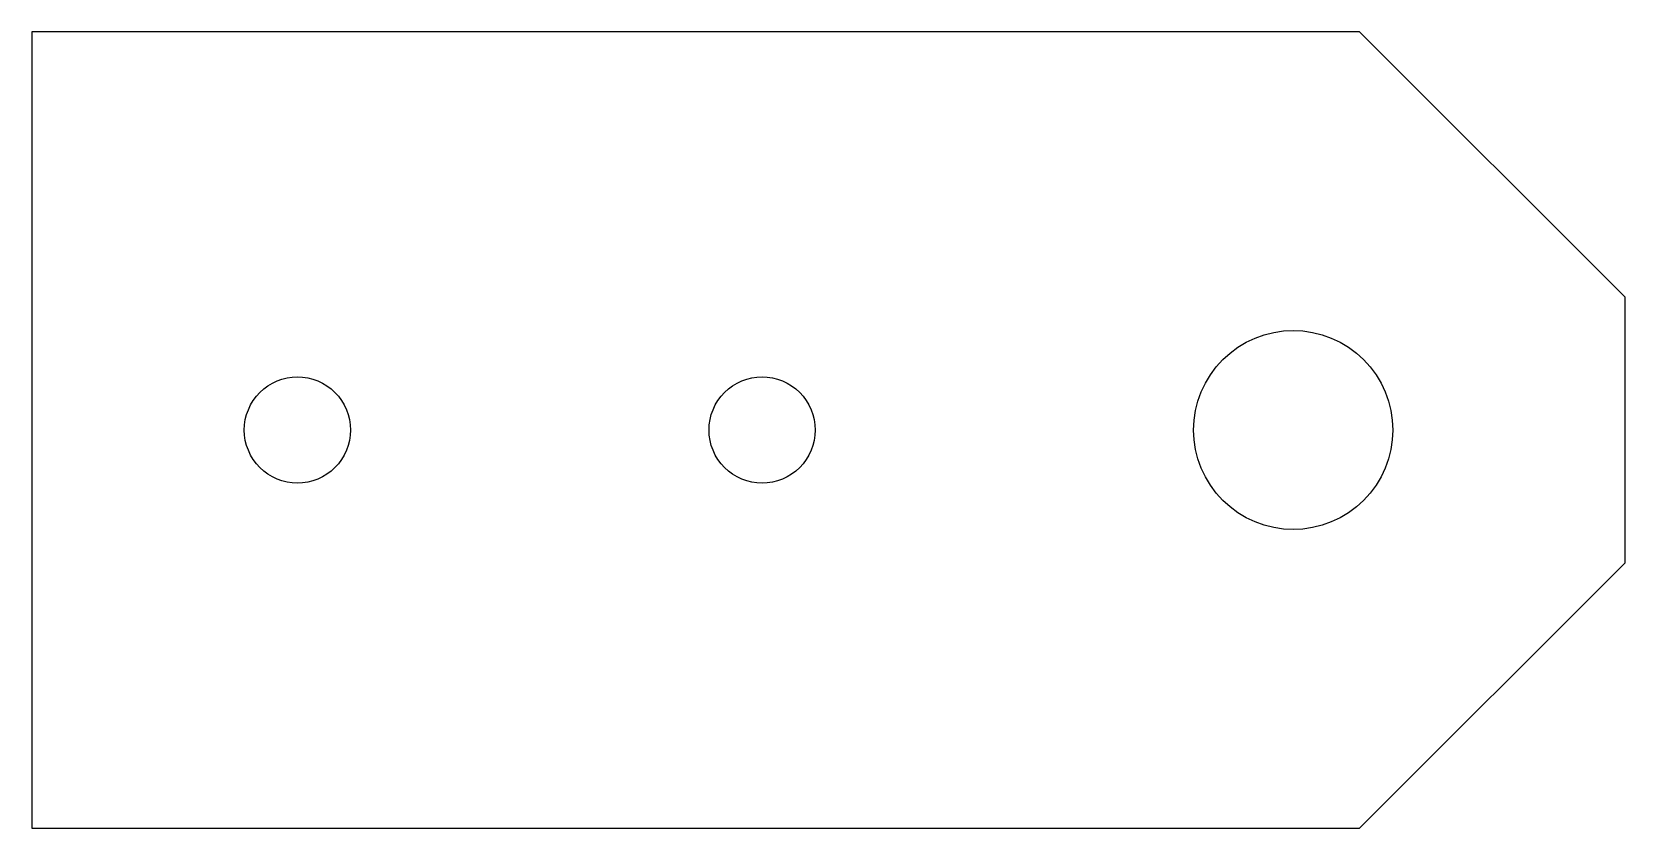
# Model space of a CAD drawing. Header units: millimetres. Extents: x 0 to 48, y -12 to 12.
import ezdxf

# ---------------------------------------------------------------- set-up
doc = ezdxf.new("R2010")
doc.units = ezdxf.units.MM

msp = doc.modelspace()

# ---------------------------------------------------------------- linework, layer by layer
at = {"layer": '22_ramp_anchor_t8.0'}
for points in [[(48, 4), (40, 12), (0, 12), (0, -12), (40, -12), (48, -4), (48, 4)], [(40.9856, 0.2941), (41, 0), (40.9856, -0.2941), (40.9424, -0.5853), (40.8708, -0.8709), (40.7716, -1.1481), (40.6458, -1.4142), (40.4944, -1.6667), (40.319, -1.9032), (40.1213, -2.1213), (39.9032, -2.319), (39.6667, -2.4944), (39.4142, -2.6458), (39.1481, -2.7716), (38.8709, -2.8708), (38.5853, -2.9424), (38.2941, -2.9856), (38, -3), (37.7059, -2.9856), (37.4147, -2.9424), (37.1291, -2.8708), (36.8519, -2.7716), (36.5858, -2.6458), (36.3333, -2.4944), (36.0968, -2.319), (35.8787, -2.1213), (35.681, -1.9032), (35.5056, -1.6667), (35.3542, -1.4142), (35.2284, -1.1481), (35.1292, -0.8709), (35.0576, -0.5853), (35.0144, -0.2941), (35, 0), (35.0144, 0.2941), (35.0576, 0.5853), (35.1292, 0.8709), (35.2284, 1.1481), (35.3542, 1.4142), (35.5056, 1.6667), (35.681, 1.9032), (35.8787, 2.1213), (36.0968, 2.319), (36.3333, 2.4944), (36.5858, 2.6458), (36.8519, 2.7716), (37.1291, 2.8708), (37.4147, 2.9424), (37.7059, 2.9856), (38, 3), (38.2941, 2.9856), (38.5853, 2.9424), (38.8709, 2.8708), (39.1481, 2.7716), (39.4142, 2.6458), (39.6667, 2.4944), (39.9032, 2.319), (40.1213, 2.1213), (40.319, 1.9032), (40.4944, 1.6667), (40.6458, 1.4142), (40.7716, 1.1481), (40.8708, 0.8709), (40.9424, 0.5853), (40.9856, 0.2941)], [(9.5311, 0.4645), (9.5693, 0.3121), (9.5923, 0.1568), (9.6, 0), (9.5923, -0.1568), (9.5693, -0.3121), (9.5311, -0.4645), (9.4782, -0.6123), (9.4111, -0.7542), (9.3304, -0.8889), (9.2368, -1.015), (9.1314, -1.1314), (9.015, -1.2368), (8.8889, -1.3304), (8.7542, -1.4111), (8.6123, -1.4782), (8.4645, -1.5311), (8.3121, -1.5693), (8.1568, -1.5923), (8, -1.6), (7.8432, -1.5923), (7.6879, -1.5693), (7.5355, -1.5311), (7.3877, -1.4782), (7.2458, -1.4111), (7.1111, -1.3304), (6.985, -1.2368), (6.8686, -1.1314), (6.7632, -1.015), (6.6696, -0.8889), (6.5889, -0.7542), (6.5218, -0.6123), (6.4689, -0.4645), (6.4307, -0.3121), (6.4077, -0.1568), (6.4, 0), (6.4077, 0.1568), (6.4307, 0.3121), (6.4689, 0.4645), (6.5218, 0.6123), (6.5889, 0.7542), (6.6696, 0.8889), (6.7632, 1.015), (6.8686, 1.1314), (6.985, 1.2368), (7.1111, 1.3304), (7.2458, 1.4111), (7.3877, 1.4782), (7.5355, 1.5311), (7.6879, 1.5693), (7.8432, 1.5923), (8, 1.6), (8.1568, 1.5923), (8.3121, 1.5693), (8.4645, 1.5311), (8.6123, 1.4782), (8.7542, 1.4111), (8.8889, 1.3304), (9.015, 1.2368), (9.1314, 1.1314), (9.2368, 1.015), (9.3304, 0.8889), (9.4111, 0.7542), (9.4782, 0.6123), (9.5311, 0.4645)], [(23.5693, 0.3121), (23.5923, 0.1568), (23.6, 0), (23.5923, -0.1568), (23.5693, -0.3121), (23.5311, -0.4645), (23.4782, -0.6123), (23.4111, -0.7542), (23.3304, -0.8889), (23.2368, -1.015), (23.1314, -1.1314), (23.015, -1.2368), (22.8889, -1.3304), (22.7542, -1.4111), (22.6123, -1.4782), (22.4645, -1.5311), (22.3121, -1.5693), (22.1568, -1.5923), (22, -1.6), (21.8432, -1.5923), (21.6879, -1.5693), (21.5355, -1.5311), (21.3877, -1.4782), (21.2458, -1.4111), (21.1111, -1.3304), (20.985, -1.2368), (20.8686, -1.1314), (20.7632, -1.015), (20.6696, -0.8889), (20.5889, -0.7542), (20.5218, -0.6123), (20.4689, -0.4645), (20.4307, -0.3121), (20.4077, -0.1568), (20.4, 0), (20.4077, 0.1568), (20.4307, 0.3121), (20.4689, 0.4645), (20.5218, 0.6123), (20.5889, 0.7542), (20.6696, 0.8889), (20.7632, 1.015), (20.8686, 1.1314), (20.985, 1.2368), (21.1111, 1.3304), (21.2458, 1.4111), (21.3877, 1.4782), (21.5355, 1.5311), (21.6879, 1.5693), (21.8432, 1.5923), (22, 1.6), (22.1568, 1.5923), (22.3121, 1.5693), (22.4645, 1.5311), (22.6123, 1.4782), (22.7542, 1.4111), (22.8889, 1.3304), (23.015, 1.2368), (23.1314, 1.1314), (23.2368, 1.015), (23.3304, 0.8889), (23.4111, 0.7542), (23.4782, 0.6123), (23.5311, 0.4645), (23.5693, 0.3121)]]:
    msp.add_lwpolyline(points, close=True, dxfattribs=at)

doc.saveas('drawing.dxf')
